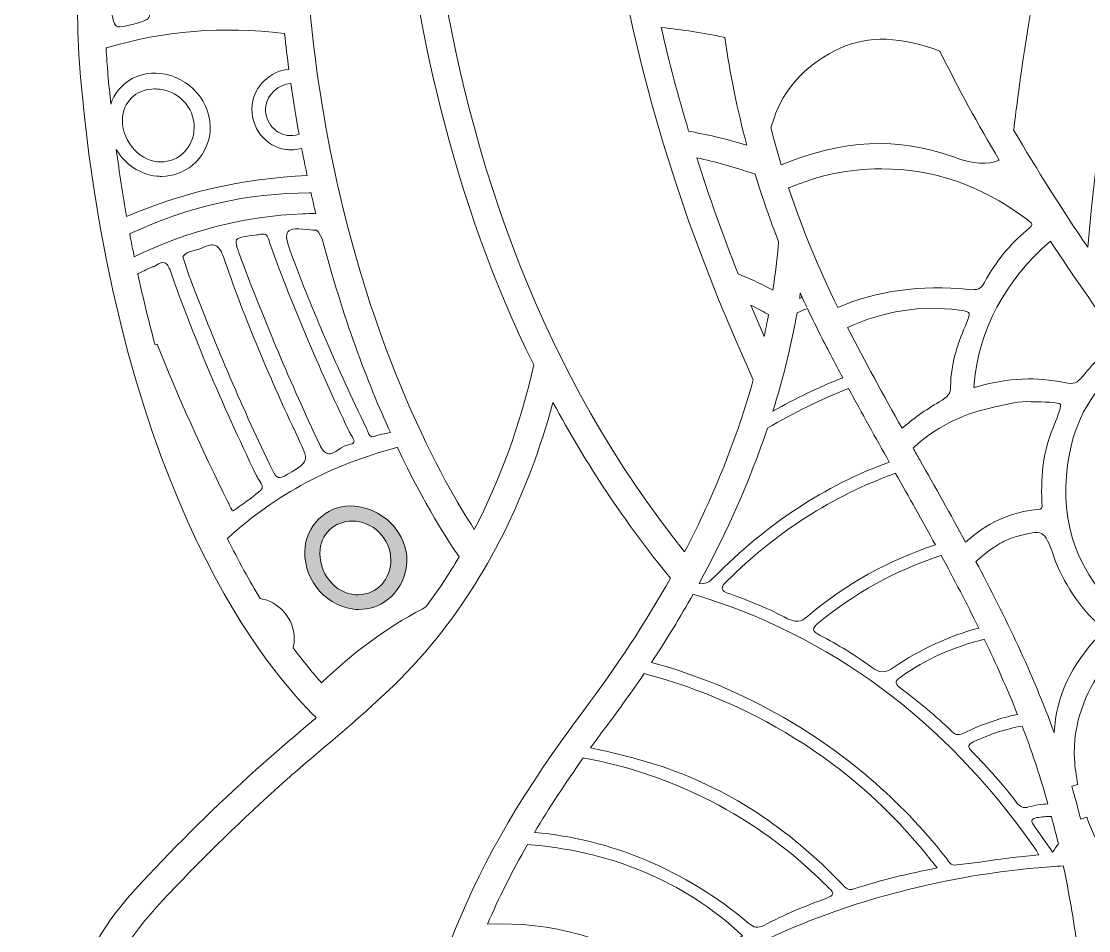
# Model space of a CAD drawing. Extents: x 467 to 2534, y -2987 to -13.
# Drawn here: x 974.7 to 1405.5, y -1610.9 to -1243.5 of the extents above; entities that cross this region are included whole.
import ezdxf

# ---------------------------------------------------------------- set-up
doc = ezdxf.new("R2010")
doc.units = 0
doc.header["$MEASUREMENT"] = 0
doc.layers.add('Layer 1', color=7, linetype='Continuous')

# ---------------------------------------------------------------- blocks, each defined once
blk = doc.blocks.new('block 2')
at = {"layer": 'Layer 1', "true_color": 0x000000}
h = blk.add_hatch(color=18, dxfattribs=at)
h.dxf.hatch_style = 2
edge = h.paths.add_edge_path()
edge.add_spline(control_points=[(1108.27, -1480.91), (1109.17, -1481.04), (1110.07, -1481.1), (1110.97, -1481.1), (1115.09, -1481.1), (1119.07, -1479.77), (1122.4, -1477.23), (1126.68, -1473.97), (1129.43, -1469.14), (1130.15, -1463.62), (1130.83, -1458.29), (1129.27, -1452.88), (1125.74, -1448.39), (1121.79, -1443.36), (1115.78, -1440.05), (1109.26, -1439.33), (1099.62, -1438.26), (1090.46, -1445.71), (1089.25, -1455.6), (1087.77, -1467.65), (1096.48, -1479.24), (1108.27, -1480.91)], knot_values=[0, 0, 0, 0, 1, 1, 1, 2, 2, 2, 3, 3, 3, 4, 4, 4, 5, 5, 5, 6, 6, 6, 7, 7, 7, 7], degree=3, periodic=1)
edge = h.paths.add_edge_path()
edge.add_spline(control_points=[(1095.28, -1456.86), (1096.09, -1449.52), (1102.2, -1444.74), (1109.82, -1445.48), (1113.76, -1445.86), (1117.54, -1447.93), (1120.19, -1451.17), (1122.86, -1454.42), (1124.17, -1458.56), (1123.77, -1462.52), (1122.99, -1470.39), (1117, -1475.7), (1109.47, -1475.13), (1105.56, -1474.84), (1101.9, -1472.87), (1099.17, -1469.57), (1096.2, -1466), (1094.78, -1461.36), (1095.28, -1456.86)], knot_values=[0, 0, 0, 0, 1, 1, 1, 2, 2, 2, 3, 3, 3, 4, 4, 4, 5, 5, 5, 6, 6, 6, 6], degree=3, periodic=1)
at = {"layer": 'Layer 1', "lineweight": 0}
for points, knots in [([(2529.46, -1453.51), (2526.66, -1452.4), (2523.54, -1453.69), (2522.31, -1456.43), (2522.01, -1457.14), (2505.06, -1493.98), (2462.33, -1535.12), (2461.96, -1524.73), (2462.23, -1514.31), (2463.46, -1503.86), (2465.51, -1486.58), (2472.78, -1450.83), (2489.36, -1439.91), (2448.7, -1466.6), (2405.02, -1490.26), (2349.29, -1559.44), (2349.18, -1550.69), (2349.51, -1541.88), (2350.55, -1533.09), (2352.56, -1515.79), (2359.83, -1480.06), (2376.47, -1469.14), (2332.22, -1498.2), (2284.39, -1523.62), (2221.44, -1607.9), (2220.15, -1592.27), (2219.84, -1576.66), (2221.67, -1561.01), (2223.71, -1543.71), (2230.98, -1507.92), (2247.57, -1497.05), (2201.24, -1527.46), (2150.89, -1553.93), (2083.38, -1648.38), (2078.18, -1655.68), (2073.43, -1663.39), (2069.41, -1671.45), (2068.67, -1658.58), (2068.71, -1645.7), (2070.22, -1632.76), (2072.24, -1615.46), (2079.51, -1579.68), (2096.13, -1568.76), (2067.51, -1587.56), (2037.38, -1604.86), (2002.64, -1637.56), (2001.15, -1616.4), (1985.47, -1599.69), (1974.86, -1588.38), (1960.13, -1572.71), (1944.55, -1557.53), (1928.53, -1543.21), (1922.83, -1538.13), (1916.99, -1533.18), (1911.36, -1528.38), (1909.94, -1527.19), (1908.55, -1525.99), (1907.16, -1524.8), (1924.28, -1508.4), (1986.82, -1437.6), (2002.4, -1266.13), (2020.09, -1071.6), (1834.51, -783.21), (1826.61, -771.04), (1826.61, -771.04), (1826.16, -771.31), (1826.16, -771.31), (1826.06, -770.89), (1825.96, -770.46), (1825.84, -770.02), (1801.91, -674.85), (1777.15, -576.45), (1776.9, -476.35), (1776.9, -476.35), (1776.86, -467.66), (1776.86, -467.66), (1776.47, -328.94), (1776.03, -171.69), (1864.04, -53.82), (1864.04, -53.82), (1894.69, -12.76), (1894.69, -12.76), (1894.69, -12.76), (1855.9, -46.24), (1855.9, -46.24), (1855.26, -46.8), (1791.47, -102.35), (1728.66, -198.53), (1670.68, -287.35), (1601.55, -430.11), (1601.55, -606.03), (1601.55, -606.03), (1602.51, -629.38), (1602.51, -629.38), (1534.49, -529.66), (1505.77, -471.11), (1505.48, -470.5), (1505.48, -470.5), (1500.45, -460.17), (1500.45, -460.17), (1500.45, -460.17), (1495.41, -470.5), (1495.41, -470.5), (1495.12, -471.11), (1466.41, -529.66), (1398.39, -629.38), (1398.39, -629.38), (1399.35, -605.8), (1399.35, -605.8), (1399.35, -430.11), (1330.22, -287.35), (1272.24, -198.53), (1209.43, -102.35), (1145.62, -46.8), (1144.99, -46.24), (1144.99, -46.24), (1106.21, -12.76), (1106.21, -12.76), (1106.21, -12.76), (1136.85, -53.82), (1136.85, -53.82), (1224.87, -171.69), (1224.42, -328.92), (1224.03, -467.63), (1224.03, -467.63), (1224, -476.35), (1224, -476.35), (1223.74, -576.45), (1199, -674.85), (1175.06, -770.02), (1174.94, -770.46), (1174.84, -770.89), (1174.73, -771.31), (1174.73, -771.31), (1174.29, -771.04), (1174.29, -771.04), (1166.39, -783.21), (980.81, -1071.6), (998.5, -1266.13), (1014.08, -1437.59), (1076.62, -1508.4), (1093.73, -1524.8), (1092.35, -1525.99), (1090.95, -1527.17), (1089.55, -1528.37), (1083.9, -1533.16), (1078.07, -1538.13), (1072.37, -1543.21), (1056.33, -1557.54), (1040.75, -1572.75), (1026.04, -1588.38), (1015.43, -1599.69), (999.73, -1616.4), (998.26, -1637.56), (963.52, -1604.86), (933.38, -1587.56), (904.77, -1568.76), (921.39, -1579.68), (928.66, -1615.46), (930.67, -1632.76), (932.19, -1645.7), (932.22, -1658.58), (931.49, -1671.45), (927.46, -1663.39), (922.72, -1655.68), (917.52, -1648.38), (850.01, -1553.93), (799.66, -1527.46), (753.33, -1497.05), (769.91, -1507.92), (777.18, -1543.71), (779.23, -1561.01), (781.06, -1576.66), (780.75, -1592.27), (779.45, -1607.9), (716.5, -1523.62), (668.67, -1498.2), (624.45, -1469.14), (641.07, -1480.06), (648.33, -1515.79), (650.35, -1533.09), (651.39, -1541.88), (651.71, -1550.69), (651.61, -1559.44), (595.88, -1490.26), (552.2, -1466.6), (511.53, -1439.91), (528.12, -1450.83), (535.39, -1486.58), (537.44, -1503.86), (538.67, -1514.31), (538.94, -1524.73), (538.56, -1535.14), (495.8, -1493.95), (478.89, -1457.12), (478.58, -1456.43), (477.36, -1453.69), (474.23, -1452.4), (471.43, -1453.51), (468.64, -1454.6), (467.22, -1457.69), (468.19, -1460.52), (468.53, -1461.53), (487.8, -1515.53), (535.25, -1573.57), (539.16, -1578.35), (543.26, -1583.14), (547.54, -1587.92), (572.08, -1615.39), (603.01, -1642.86), (641.36, -1665.25), (645.86, -1667.9), (650.54, -1670.47), (655.26, -1672.98), (666.75, -1679.06), (678.86, -1684.6), (691.61, -1689.6), (695.99, -1691.34), (700.52, -1693.03), (705.09, -1694.58), (712.22, -1697.09), (719.52, -1699.36), (727.05, -1701.44), (742.29, -1705.66), (756.83, -1709.87), (770.7, -1714.05), (775.61, -1715.54), (780.46, -1716.99), (785.24, -1718.44), (791.57, -1720.42), (797.74, -1722.36), (803.79, -1724.33), (808.38, -1725.79), (812.85, -1727.24), (817.25, -1728.73), (824.69, -1731.2), (831.91, -1733.66), (838.92, -1736.12), (824.16, -1753.71), (812.62, -1777.16), (804.59, -1805.94), (796.16, -1836.13), (793.33, -1869.47), (796.19, -1905.03), (796.86, -1913.36), (798.39, -1921.55), (799.86, -1929.47), (801.84, -1940.01), (803.68, -1949.98), (803.67, -1960.2), (803.65, -1970.62), (802.25, -1981.32), (800.88, -1991.66), (799.55, -2001.9), (798.15, -2012.48), (798.02, -2023.15), (797.69, -2049.1), (805.03, -2075.53), (818.73, -2097.6), (822.16, -2103.14), (826, -2108.43), (829.72, -2113.55), (834.24, -2119.8), (838.51, -2125.68), (842.18, -2132.05), (849.57, -2144.9), (849.31, -2156.31), (849.02, -2169.5), (848.83, -2177.92), (848.63, -2186.62), (850.46, -2196.24), (859.11, -2241.87), (894.04, -2276.66), (931.34, -2296.41), (845.27, -2282.98), (775.65, -2255.4), (753.11, -2235.68), (753.11, -2235.68), (745.04, -2243.34), (745.04, -2243.34), (746.78, -2245.54), (788.29, -2297.74), (859.99, -2343.72), (911.24, -2376.57), (985.75, -2410.56), (1074.79, -2410.55), (1094.47, -2410.55), (1114.88, -2408.89), (1135.88, -2405.19), (1004.05, -2511.85), (828.85, -2475.27), (821.16, -2473.6), (821.16, -2473.6), (821.14, -2473.73), (821.14, -2473.73), (821.14, -2473.73), (819.86, -2473.43), (819.86, -2473.43), (819.86, -2473.43), (819.86, -2479.3), (819.86, -2479.3), (819.86, -2479.3), (817.52, -2484.09), (817.52, -2484.09), (817.52, -2484.09), (818, -2484.26), (818, -2484.26), (818, -2484.26), (817.98, -2484.3), (817.98, -2484.3), (821.5, -2485.63), (905.38, -2516.96), (1015.15, -2522.5), (1025.87, -2523.03), (1036.45, -2523.3), (1046.89, -2523.3), (1084.88, -2523.3), (1121, -2519.7), (1155.06, -2512.67), (1161.03, -2557.91), (1165.33, -2606.49), (1168.57, -2665.02), (1169.34, -2678.86), (1169.74, -2693.31), (1170.11, -2707.27), (1171.08, -2743.03), (1172.11, -2780.03), (1179.29, -2814.77), (1183.93, -2837.21), (1194.7, -2868.69), (1219.68, -2891.32), (1248.16, -2917.1), (1284.2, -2921.37), (1326.79, -2904), (1329.64, -2902.84), (1332.51, -2901.61), (1335.36, -2900.4), (1341.96, -2910.43), (1386.02, -2972.1), (1470.35, -2972.1), (1479.87, -2972.1), (1489.9, -2971.31), (1500.45, -2969.59), (1604.45, -2986.69), (1658.19, -2911.56), (1665.54, -2900.4), (1668.39, -2901.61), (1671.26, -2902.84), (1674.11, -2904), (1691.22, -2910.98), (1707.28, -2914.46), (1722.21, -2914.46), (1744.44, -2914.46), (1764.19, -2906.74), (1781.22, -2891.32), (1806.2, -2868.69), (1816.96, -2837.21), (1821.61, -2814.77), (1828.79, -2780.03), (1829.81, -2743.03), (1830.79, -2707.27), (1831.16, -2693.31), (1831.55, -2678.86), (1832.32, -2665.02), (1835.56, -2606.49), (1839.86, -2557.91), (1845.84, -2512.67), (1879.9, -2519.72), (1916.02, -2523.3), (1954, -2523.3), (1964.43, -2523.3), (1975.03, -2523.03), (1985.74, -2522.5), (2095.5, -2516.96), (2179.4, -2485.63), (2182.91, -2484.3), (2182.91, -2484.3), (2182.9, -2484.24), (2182.9, -2484.24), (2182.9, -2484.24), (2183.43, -2484.06), (2183.43, -2484.06), (2183.43, -2484.06), (2181.04, -2479.02), (2181.04, -2479.02), (2181.04, -2479.02), (2181.04, -2473.43), (2181.04, -2473.43), (2181.04, -2473.43), (2179.6, -2473.48), (2179.6, -2473.48), (2179.6, -2473.48), (2179.07, -2473.75), (2179.07, -2473.75), (2164.96, -2476.7), (1994.19, -2509.67), (1865.02, -2405.19), (1886.02, -2408.89), (1906.41, -2410.55), (1926.1, -2410.55), (2015.14, -2410.55), (2089.66, -2376.57), (2140.9, -2343.72), (2212.6, -2297.74), (2254.12, -2245.54), (2255.86, -2243.34), (2255.86, -2243.34), (2247.79, -2235.68), (2247.79, -2235.68), (2225.25, -2255.4), (2155.63, -2282.98), (2069.58, -2296.41), (2106.86, -2276.66), (2141.79, -2241.87), (2150.44, -2196.24), (2152.27, -2186.62), (2152.06, -2177.92), (2151.87, -2169.5), (2151.58, -2156.31), (2151.33, -2144.9), (2158.72, -2132.05), (2162.39, -2125.68), (2166.65, -2119.8), (2171.17, -2113.55), (2174.89, -2108.43), (2178.73, -2103.14), (2182.16, -2097.6), (2195.87, -2075.53), (2203.2, -2049.1), (2202.88, -2023.15), (2202.74, -2012.48), (2201.34, -2001.9), (2200.01, -1991.66), (2198.65, -1981.32), (2197.25, -1970.62), (2197.23, -1960.2), (2197.21, -1949.98), (2199.06, -1940.01), (2201.04, -1929.47), (2202.5, -1921.55), (2204.04, -1913.36), (2204.7, -1905.03), (2207.57, -1869.47), (2204.74, -1836.13), (2196.31, -1805.94), (2188.27, -1777.14), (2176.74, -1753.69), (2161.98, -1736.1), (2194.55, -1724.72), (2231.51, -1713.22), (2273.85, -1701.44), (2465.76, -1648.15), (2532.07, -1462.41), (2532.7, -1460.52), (2533.68, -1457.69), (2532.26, -1454.6), (2529.46, -1453.51)], [0, 0, 0, 0, 1, 1, 1, 2, 2, 2, 3, 3, 3, 4, 4, 4, 5, 5, 5, 6, 6, 6, 7, 7, 7, 8, 8, 8, 9, 9, 9, 10, 10, 10, 11, 11, 11, 12, 12, 12, 13, 13, 13, 14, 14, 14, 15, 15, 15, 16, 16, 16, 17, 17, 17, 18, 18, 18, 19, 19, 19, 20, 20, 20, 21, 21, 21, 22, 22, 22, 23, 23, 23, 24, 24, 24, 25, 25, 25, 26, 26, 26, 27, 27, 27, 28, 28, 28, 29, 29, 29, 30, 30, 30, 31, 31, 31, 32, 32, 32, 33, 33, 33, 34, 34, 34, 35, 35, 35, 36, 36, 36, 37, 37, 37, 38, 38, 38, 39, 39, 39, 40, 40, 40, 41, 41, 41, 42, 42, 42, 43, 43, 43, 44, 44, 44, 45, 45, 45, 46, 46, 46, 47, 47, 47, 48, 48, 48, 49, 49, 49, 50, 50, 50, 51, 51, 51, 52, 52, 52, 53, 53, 53, 54, 54, 54, 55, 55, 55, 56, 56, 56, 57, 57, 57, 58, 58, 58, 59, 59, 59, 60, 60, 60, 61, 61, 61, 62, 62, 62, 63, 63, 63, 64, 64, 64, 65, 65, 65, 66, 66, 66, 67, 67, 67, 68, 68, 68, 69, 69, 69, 70, 70, 70, 71, 71, 71, 72, 72, 72, 73, 73, 73, 74, 74, 74, 75, 75, 75, 76, 76, 76, 77, 77, 77, 78, 78, 78, 79, 79, 79, 80, 80, 80, 81, 81, 81, 82, 82, 82, 83, 83, 83, 84, 84, 84, 85, 85, 85, 86, 86, 86, 87, 87, 87, 88, 88, 88, 89, 89, 89, 90, 90, 90, 91, 91, 91, 92, 92, 92, 93, 93, 93, 94, 94, 94, 95, 95, 95, 96, 96, 96, 97, 97, 97, 98, 98, 98, 99, 99, 99, 100, 100, 100, 101, 101, 101, 102, 102, 102, 103, 103, 103, 104, 104, 104, 105, 105, 105, 106, 106, 106, 107, 107, 107, 108, 108, 108, 109, 109, 109, 110, 110, 110, 111, 111, 111, 112, 112, 112, 113, 113, 113, 114, 114, 114, 115, 115, 115, 116, 116, 116, 117, 117, 117, 118, 118, 118, 119, 119, 119, 120, 120, 120, 121, 121, 121, 122, 122, 122, 123, 123, 123, 124, 124, 124, 125, 125, 125, 126, 126, 126, 127, 127, 127, 128, 128, 128, 129, 129, 129, 130, 130, 130, 131, 131, 131, 132, 132, 132, 133, 133, 133, 134, 134, 134, 135, 135, 135, 136, 136, 136, 137, 137, 137, 138, 138, 138, 139, 139, 139, 140, 140, 140, 141, 141, 141, 142, 142, 142, 143, 143, 143, 144, 144, 144, 145, 145, 145, 146, 146, 146, 147, 147, 147, 148, 148, 148, 149, 149, 149, 150, 150, 150, 151, 151, 151, 152, 152, 152, 152]), ([(1185.89, -772.75), (1210.01, -676.93), (1234.92, -577.85), (1235.19, -476.37), (1235.19, -476.37), (1235.21, -467.66), (1235.21, -467.66), (1235.57, -343.32), (1235.96, -204.27), (1173.44, -90.16), (1197.34, -115.81), (1230.33, -154.77), (1263.07, -204.97), (1320.14, -292.45), (1388.17, -433.01), (1388.17, -605.57), (1388.17, -605.57), (1386.48, -646.65), (1386.48, -646.65), (1385.61, -647.91), (1384.76, -649.15), (1383.87, -650.42), (1380.92, -654.65), (1377.81, -659.07), (1374.55, -663.69), (1288.74, -785.77), (1110.47, -1039.32), (1270.14, -1388.37), (1263.64, -1411.62), (1254.39, -1434.77), (1242.43, -1457.79), (1127.55, -1314.61), (1124.87, -1117.13), (1143.2, -975.7), (1152.04, -907.31), (1169.26, -838.9), (1185.89, -772.75)], [0, 0, 0, 0, 1, 1, 1, 2, 2, 2, 3, 3, 3, 4, 4, 4, 5, 5, 5, 6, 6, 6, 7, 7, 7, 8, 8, 8, 9, 9, 9, 10, 10, 10, 11, 11, 11, 12, 12, 12, 12]), ([(1149.55, -876.29), (1142.5, -908.75), (1136.36, -941.47), (1132.11, -974.27), (1116.8, -1092.35), (1116.04, -1249.05), (1181.49, -1382.33), (1176.1, -1406.27), (1167.99, -1428.68), (1157.53, -1448.8), (1145.61, -1430.44), (1115.54, -1378), (1099.23, -1294.88), (1081.62, -1205.16), (1077.39, -1062.08), (1149.55, -876.29)], [0, 0, 0, 0, 1, 1, 1, 2, 2, 2, 3, 3, 3, 4, 4, 4, 5, 5, 5, 5]), ([(1500.45, -931.61), (1599.13, -1042.7), (1625.24, -1284.11), (1625.49, -1286.57), (1625.51, -1286.85), (1625.59, -1287.1), (1625.65, -1287.37), (1616.21, -1303.62), (1606.12, -1319.42), (1595.75, -1334.78), (1581.86, -1160.95), (1505.62, -1062.99), (1504.83, -1062), (1504.78, -1061.93), (1504.71, -1061.89), (1504.68, -1061.84), (1504.46, -1061.59), (1504.24, -1061.36), (1503.98, -1061.16), (1503.95, -1061.14), (1503.93, -1061.11), (1503.9, -1061.09), (1502.94, -1060.34), (1501.76, -1059.88), (1500.45, -1059.88), (1499.13, -1059.88), (1497.96, -1060.34), (1497, -1061.09), (1496.97, -1061.11), (1496.95, -1061.14), (1496.92, -1061.16), (1496.66, -1061.36), (1496.44, -1061.59), (1496.22, -1061.84), (1496.18, -1061.89), (1496.11, -1061.93), (1496.06, -1062), (1495.28, -1062.99), (1419.04, -1160.95), (1405.15, -1334.78), (1394.77, -1319.4), (1384.69, -1303.62), (1375.25, -1287.37), (1375.32, -1287.12), (1375.39, -1286.85), (1375.4, -1286.57), (1375.66, -1284.11), (1401.73, -1042.71), (1500.45, -931.61)], [0, 0, 0, 0, 1, 1, 1, 2, 2, 2, 3, 3, 3, 4, 4, 4, 5, 5, 5, 6, 6, 6, 7, 7, 7, 8, 8, 8, 9, 9, 9, 10, 10, 10, 11, 11, 11, 12, 12, 12, 13, 13, 13, 14, 14, 14, 15, 15, 15, 16, 16, 16, 16]), ([(1014.51, -1173.39), (1017.54, -1193.69), (1021.13, -1213.44), (1025.24, -1232.24), (1026.4, -1237.58), (1027.05, -1240.52), (1026.11, -1241.98), (1025.19, -1243.45), (1022.25, -1244.12), (1016.95, -1245.33), (1016.95, -1245.33), (1016.52, -1245.43), (1016.52, -1245.43), (1014.71, -1245.84), (1013.72, -1245.84), (1013.11, -1245.47), (1012.48, -1245.06), (1012.01, -1244.07), (1011.61, -1242.24), (1010.87, -1238.9), (1010.15, -1235.57), (1009.44, -1232.22), (1009.44, -1232.22), (1008.7, -1228.73), (1008.7, -1228.73), (1009.3, -1210.81), (1011.32, -1192.28), (1014.51, -1173.39)], [0, 0, 0, 0, 1, 1, 1, 2, 2, 2, 3, 3, 3, 4, 4, 4, 5, 5, 5, 6, 6, 6, 7, 7, 7, 8, 8, 8, 9, 9, 9, 9]), ([(1012.99, -1295.29), (1016.57, -1301.35), (1022.65, -1305.39), (1029.32, -1306.04), (1029.97, -1306.11), (1030.61, -1306.14), (1031.25, -1306.14), (1035.82, -1306.14), (1040.2, -1304.56), (1043.77, -1301.61), (1047.83, -1298.23), (1050.36, -1293.45), (1050.85, -1288.16), (1051.96, -1276.71), (1042.51, -1265.67), (1030.63, -1264.53), (1021.4, -1263.64), (1013.55, -1268.66), (1010.8, -1276.91), (1010.39, -1273.02), (1009.98, -1269.12), (1009.63, -1265.12), (1009.3, -1261.57), (1009.08, -1257.96), (1008.89, -1254.34), (1008.89, -1254.34), (1009.1, -1254.27), (1009.1, -1254.27), (1031.98, -1247.27), (1056.07, -1245.33), (1080.7, -1248.47), (1080.7, -1248.47), (1080.9, -1248.49), (1080.9, -1248.49), (1081.43, -1253.4), (1082.01, -1258.21), (1082.64, -1262.92), (1075.05, -1263.59), (1068.7, -1269.7), (1067.86, -1277.14), (1066.89, -1286.08), (1073, -1294.22), (1081.5, -1295.29), (1082.16, -1295.38), (1082.83, -1295.41), (1083.5, -1295.41), (1084.95, -1295.41), (1086.4, -1295.22), (1087.83, -1294.83), (1087.97, -1295.56), (1088.12, -1296.3), (1088.26, -1297.03), (1088.84, -1300), (1089.43, -1302.92), (1090.05, -1305.8), (1063.82, -1307.12), (1039.3, -1312.7), (1017.17, -1322.41), (1015.65, -1313.7), (1014.25, -1304.68), (1012.99, -1295.29)], [0, 0, 0, 0, 1, 1, 1, 2, 2, 2, 3, 3, 3, 4, 4, 4, 5, 5, 5, 6, 6, 6, 7, 7, 7, 8, 8, 8, 9, 9, 9, 10, 10, 10, 11, 11, 11, 12, 12, 12, 13, 13, 13, 14, 14, 14, 15, 15, 15, 16, 16, 16, 17, 17, 17, 18, 18, 18, 19, 19, 19, 20, 20, 20, 20]), ([(1258.11, -1249.9), (1258.11, -1249.9), (1258.69, -1250.02), (1258.69, -1250.02), (1260.69, -1264.56), (1263.64, -1279.06), (1267.53, -1293.53), (1263.74, -1292.37), (1259.95, -1291.33), (1256.25, -1290.46), (1252.6, -1289.61), (1248.89, -1288.82), (1244.92, -1288.07), (1244.92, -1288.07), (1244.05, -1287.9), (1244.05, -1287.9), (1239.82, -1273.76), (1236.13, -1259.8), (1232.97, -1246.03), (1241.49, -1246.9), (1249.93, -1248.2), (1258.11, -1249.9)], [0, 0, 0, 0, 1, 1, 1, 2, 2, 2, 3, 3, 3, 4, 4, 4, 5, 5, 5, 6, 6, 6, 7, 7, 7, 7]), ([(1302.99, -1255.43), (1314.5, -1249.42), (1327.23, -1249.19), (1343.05, -1254.68), (1343.05, -1254.68), (1345.47, -1255.52), (1345.47, -1255.52), (1352.86, -1270.62), (1360.93, -1285.29), (1369.47, -1299.61), (1364.65, -1301.64), (1358.94, -1301.23), (1350.94, -1298.28), (1328.97, -1290.19), (1305.6, -1291.28), (1281.45, -1301.5), (1279.93, -1296.49), (1278.53, -1291.49), (1277.25, -1286.47), (1277.25, -1286.47), (1278.53, -1282.66), (1278.53, -1282.66), (1282.42, -1271.04), (1290.65, -1261.88), (1302.99, -1255.43)], [0, 0, 0, 0, 1, 1, 1, 2, 2, 2, 3, 3, 3, 4, 4, 4, 5, 5, 5, 6, 6, 6, 7, 7, 7, 8, 8, 8, 8]), ([(1015.55, -1281.95), (1015.92, -1278.59), (1017.51, -1275.62), (1020.03, -1273.62), (1022.32, -1271.79), (1025.27, -1270.84), (1028.46, -1270.84), (1029.1, -1270.84), (1029.74, -1270.87), (1030.38, -1270.94), (1039.18, -1271.97), (1045.31, -1279.49), (1044.33, -1288.04), (1043.48, -1295.67), (1036.95, -1301.01), (1029.47, -1300.24), (1025.79, -1299.85), (1022.12, -1297.71), (1019.44, -1294.39), (1016.5, -1290.74), (1015.09, -1286.21), (1015.55, -1281.95)], [0, 0, 0, 0, 1, 1, 1, 2, 2, 2, 3, 3, 3, 4, 4, 4, 5, 5, 5, 6, 6, 6, 7, 7, 7, 7]), ([(1083.44, -1268.67), (1084.47, -1275.74), (1085.58, -1282.54), (1086.77, -1289.1), (1086.77, -1289.1), (1086.65, -1289.13), (1086.65, -1289.13), (1085.06, -1289.64), (1083.48, -1289.8), (1081.94, -1289.59), (1079.47, -1289.25), (1077.1, -1287.8), (1075.44, -1285.58), (1073.72, -1283.3), (1072.95, -1280.45), (1073.32, -1277.8), (1074.02, -1273.01), (1078.44, -1269), (1083.38, -1268.67), (1083.38, -1268.67), (1083.44, -1268.67), (1083.44, -1268.67)], [0, 0, 0, 0, 1, 1, 1, 2, 2, 2, 3, 3, 3, 4, 4, 4, 5, 5, 5, 6, 6, 6, 7, 7, 7, 7]), ([(1269.76, -1304.9), (1269.76, -1304.9), (1270.92, -1305.31), (1270.92, -1305.31), (1273.7, -1314.44), (1276.86, -1323.55), (1280.39, -1332.64), (1279.81, -1339.13), (1279.03, -1345.6), (1278.02, -1352.08), (1274.03, -1349.96), (1269.85, -1347.97), (1265.57, -1346.16), (1265.57, -1346.16), (1264.03, -1345.49), (1264.03, -1345.49), (1257.78, -1329.68), (1252.24, -1314.06), (1247.36, -1298.67), (1254.93, -1300.29), (1262.48, -1302.39), (1269.76, -1304.9)], [0, 0, 0, 0, 1, 1, 1, 2, 2, 2, 3, 3, 3, 4, 4, 4, 5, 5, 5, 6, 6, 6, 7, 7, 7, 7]), ([(1304.33, -1359.09), (1304.33, -1359.09), (1304.21, -1359.14), (1304.21, -1359.14), (1296.4, -1343.1), (1289.8, -1327), (1284.42, -1310.84), (1284.42, -1310.84), (1284.63, -1310.75), (1284.63, -1310.75), (1296.42, -1305.67), (1308.8, -1303.11), (1321.43, -1303.11), (1321.43, -1303.11), (1322.06, -1303.11), (1322.06, -1303.11), (1342.66, -1303.11), (1361.53, -1309.56), (1379.76, -1322.83), (1380.56, -1323.41), (1381.57, -1324.16), (1382.18, -1324.85), (1382.18, -1324.85), (1382.35, -1324.73), (1382.35, -1324.73), (1382.35, -1324.73), (1382.64, -1325.51), (1382.64, -1325.51), (1382.67, -1325.63), (1382.45, -1326.43), (1380.47, -1328.04), (1373.82, -1333.46), (1368.1, -1340.51), (1363.48, -1348.97), (1362.04, -1351.64), (1360.78, -1352.2), (1357.03, -1351.82), (1337.73, -1349.88), (1320, -1352.32), (1304.33, -1359.09)], [0, 0, 0, 0, 1, 1, 1, 2, 2, 2, 3, 3, 3, 4, 4, 4, 5, 5, 5, 6, 6, 6, 7, 7, 7, 8, 8, 8, 9, 9, 9, 10, 10, 10, 11, 11, 11, 12, 12, 12, 13, 13, 13, 13]), ([(1018.43, -1329.39), (1018.43, -1329.39), (1018.64, -1329.28), (1018.64, -1329.28), (1041.84, -1318.36), (1066.16, -1312.82), (1090.95, -1312.82), (1090.95, -1312.82), (1091.6, -1312.82), (1091.6, -1312.82), (1092.23, -1315.63), (1092.88, -1318.41), (1093.55, -1321.16), (1091.75, -1321.16), (1089.96, -1321.19), (1088.17, -1321.26), (1064.69, -1322.2), (1042.46, -1327.9), (1020.24, -1338.65), (1019.63, -1335.6), (1019.03, -1332.51), (1018.43, -1329.39)], [0, 0, 0, 0, 1, 1, 1, 2, 2, 2, 3, 3, 3, 4, 4, 4, 5, 5, 5, 6, 6, 6, 7, 7, 7, 7]), ([(1083.67, -1337.66), (1081.7, -1332.44), (1081.28, -1329.69), (1082.25, -1328.5), (1083.27, -1327.22), (1086.19, -1327.05), (1092.35, -1327.9), (1092.35, -1327.9), (1092.5, -1327.93), (1092.5, -1327.93), (1092.5, -1327.93), (1092.66, -1327.9), (1092.66, -1327.9), (1093.75, -1327.64), (1094.19, -1328), (1094.57, -1328.65), (1094.57, -1328.65), (1096.12, -1331.4), (1096.12, -1331.4), (1104.45, -1363.15), (1114.38, -1389.26), (1123.63, -1409.62), (1122.86, -1409.81), (1122.08, -1409.98), (1121.29, -1410.13), (1119.89, -1410.42), (1118.44, -1410.73), (1117.06, -1411.17), (1115.54, -1411.68), (1115.13, -1410.97), (1114.4, -1408.99), (1114.24, -1408.54), (1114.09, -1408.12), (1113.9, -1407.74), (1102.11, -1383.41), (1092.23, -1360.49), (1083.67, -1337.66)], [0, 0, 0, 0, 1, 1, 1, 2, 2, 2, 3, 3, 3, 4, 4, 4, 5, 5, 5, 6, 6, 6, 7, 7, 7, 8, 8, 8, 9, 9, 9, 10, 10, 10, 11, 11, 11, 12, 12, 12, 12]), ([(1063.58, -1339.98), (1061.93, -1335.56), (1060.92, -1332.88), (1061.57, -1331.81), (1062.22, -1330.75), (1065.08, -1330.39), (1069.84, -1329.79), (1070.17, -1329.74), (1070.48, -1329.68), (1070.8, -1329.61), (1070.8, -1329.61), (1071.17, -1329.54), (1071.17, -1329.54), (1071.52, -1329.47), (1071.81, -1329.44), (1072.1, -1329.44), (1073.89, -1329.44), (1074.33, -1330.73), (1074.89, -1332.81), (1075.03, -1333.33), (1075.17, -1333.84), (1075.34, -1334.28), (1084.01, -1358.04), (1094.31, -1382.45), (1106.86, -1408.95), (1107.08, -1409.41), (1107.38, -1409.91), (1107.71, -1410.44), (1108.36, -1411.48), (1109.24, -1412.88), (1108.92, -1413.58), (1108.72, -1414.02), (1107.93, -1414.36), (1106.72, -1414.55), (1105.37, -1414.77), (1104.07, -1415.63), (1102.81, -1416.46), (1101.19, -1417.52), (1099.65, -1418.54), (1098.27, -1418.15), (1097.18, -1417.84), (1096.11, -1416.62), (1095.1, -1414.48), (1083.41, -1389.72), (1072.8, -1364.67), (1063.58, -1339.98)], [0, 0, 0, 0, 1, 1, 1, 2, 2, 2, 3, 3, 3, 4, 4, 4, 5, 5, 5, 6, 6, 6, 7, 7, 7, 8, 8, 8, 9, 9, 9, 10, 10, 10, 11, 11, 11, 12, 12, 12, 13, 13, 13, 14, 14, 14, 15, 15, 15, 15]), ([(1082.62, -1426.2), (1082.62, -1426.2), (1082.16, -1426.48), (1082.16, -1426.48), (1080.27, -1427.62), (1079.18, -1428), (1078.39, -1427.76), (1077.59, -1427.52), (1076.81, -1426.55), (1075.87, -1424.6), (1064.35, -1400.68), (1053.36, -1375.06), (1043.21, -1348.5), (1042.39, -1346.33), (1041.65, -1344.13), (1040.87, -1341.81), (1040.53, -1340.78), (1040.19, -1339.74), (1039.81, -1338.67), (1040.84, -1337.03), (1042.56, -1336.59), (1044.56, -1336.07), (1045.63, -1335.8), (1046.74, -1335.51), (1047.76, -1335), (1050.08, -1333.86), (1051.76, -1333.57), (1053.02, -1334.08), (1054.37, -1334.64), (1055.44, -1336.19), (1056.4, -1339.01), (1063.97, -1361.29), (1073.56, -1384.52), (1086.53, -1412.11), (1090.85, -1421.27), (1090.85, -1421.27), (1082.62, -1426.2)], [0, 0, 0, 0, 1, 1, 1, 2, 2, 2, 3, 3, 3, 4, 4, 4, 5, 5, 5, 6, 6, 6, 7, 7, 7, 8, 8, 8, 9, 9, 9, 10, 10, 10, 11, 11, 11, 12, 12, 12, 12]), ([(1360.9, -1391.02), (1360.06, -1391.26), (1359.52, -1391.36), (1359.16, -1391.41), (1359.18, -1391.16), (1359.23, -1390.81), (1359.33, -1390.37), (1359.33, -1390.37), (1359.38, -1389.96), (1359.38, -1389.96), (1360.7, -1369.02), (1372.18, -1347.52), (1390.1, -1332.37), (1399.12, -1346.04), (1408.42, -1359.38), (1417.76, -1372.42), (1417.76, -1372.42), (1417.67, -1372.49), (1417.67, -1372.49), (1412.67, -1376.38), (1407.93, -1381.07), (1403.18, -1386.82), (1400.93, -1389.55), (1399.55, -1390.32), (1395.8, -1389.48), (1384.77, -1387.04), (1373.03, -1387.56), (1360.9, -1391.02)], [0, 0, 0, 0, 1, 1, 1, 2, 2, 2, 3, 3, 3, 4, 4, 4, 5, 5, 5, 6, 6, 6, 7, 7, 7, 8, 8, 8, 9, 9, 9, 9]), ([(1028.67, -1374.25), (1026.21, -1365.2), (1023.87, -1355.65), (1021.71, -1345.61), (1021.71, -1345.61), (1021.96, -1345.44), (1021.96, -1345.44), (1023.16, -1344.69), (1024.92, -1343.91), (1027.66, -1342.69), (1027.78, -1342.64), (1027.92, -1342.61), (1028.05, -1342.58), (1028.35, -1342.47), (1028.69, -1342.37), (1029.01, -1342.17), (1030.55, -1341.13), (1031.69, -1340.75), (1032.51, -1341.02), (1033.41, -1341.33), (1034.2, -1342.51), (1034.98, -1344.73), (1043.89, -1370.17), (1055.2, -1397.15), (1069.59, -1427.16), (1069.86, -1427.72), (1070.25, -1428.29), (1070.63, -1428.85), (1071.99, -1430.83), (1072.45, -1431.82), (1071.19, -1433), (1068.82, -1435.18), (1066.19, -1437.02), (1063.39, -1438.99), (1062.34, -1439.74), (1061.26, -1440.49), (1060.19, -1441.27), (1059.4, -1440.74), (1059.03, -1439.86), (1058.6, -1438.87), (1058.45, -1438.52), (1058.31, -1438.18), (1058.16, -1437.86), (1047.58, -1416.62), (1037.93, -1395.13), (1029.47, -1373.97), (1029.47, -1373.97), (1028.67, -1374.25), (1028.67, -1374.25)], [0, 0, 0, 0, 1, 1, 1, 2, 2, 2, 3, 3, 3, 4, 4, 4, 5, 5, 5, 6, 6, 6, 7, 7, 7, 8, 8, 8, 9, 9, 9, 10, 10, 10, 11, 11, 11, 12, 12, 12, 13, 13, 13, 14, 14, 14, 15, 15, 15, 16, 16, 16, 16]), ([(1288.79, -1355.42), (1288.91, -1354.74), (1289.03, -1354.06), (1289.13, -1353.38), (1289.37, -1353.91), (1289.61, -1354.43), (1289.86, -1354.96), (1289.86, -1354.96), (1289.88, -1354.96), (1289.88, -1354.96), (1290.5, -1356.33), (1291.13, -1357.68), (1291.78, -1359.02), (1291.14, -1357.68), (1290.5, -1356.33), (1289.86, -1354.96), (1289.51, -1355.12), (1289.16, -1355.27), (1288.81, -1355.41), (1288.81, -1355.41), (1288.81, -1355.42), (1288.79, -1355.42)], [0, 0, 0, 0, 1, 1, 1, 2, 2, 2, 3, 3, 3, 4, 4, 4, 5, 5, 5, 6, 6, 6, 7, 7, 7, 7]), ([(1275.8, -1361.69), (1275.8, -1361.69), (1276.32, -1361.98), (1276.32, -1361.98), (1275.75, -1364.91), (1275.17, -1367.86), (1274.52, -1370.8), (1272.68, -1366.6), (1270.92, -1362.4), (1269.18, -1358.22), (1271.37, -1359.3), (1273.59, -1360.44), (1275.8, -1361.69)], [0, 0, 0, 0, 1, 1, 1, 2, 2, 2, 3, 3, 3, 4, 4, 4, 4]), ([(1292, -1359.5), (1293.52, -1362.71), (1295.05, -1365.9), (1296.66, -1369.09), (1299.76, -1375.25), (1302.99, -1381.38), (1306.25, -1387.49), (1296.57, -1391.34), (1287.15, -1395.87), (1278.04, -1401.02), (1282.17, -1387.79), (1285.41, -1374.55), (1287.8, -1361.28), (1289.2, -1360.68), (1290.6, -1360.08), (1292, -1359.5)], [0, 0, 0, 0, 1, 1, 1, 2, 2, 2, 3, 3, 3, 4, 4, 4, 5, 5, 5, 5]), ([(1353.2, -1360.17), (1356.6, -1360.63), (1357.16, -1361.19), (1357.25, -1361.35), (1357.27, -1361.38), (1357.64, -1362.1), (1356.36, -1365.05), (1353.12, -1372.56), (1349.81, -1381.55), (1349.79, -1391.16), (1349.79, -1393.87), (1348.8, -1395.18), (1345.22, -1397.26), (1339.67, -1400.49), (1334.62, -1404.09), (1330.2, -1407.93), (1322.71, -1394.55), (1315.22, -1380.9), (1308.24, -1367.2), (1322.56, -1360.51), (1338.1, -1358.09), (1353.2, -1360.17)], [0, 0, 0, 0, 1, 1, 1, 2, 2, 2, 3, 3, 3, 4, 4, 4, 5, 5, 5, 6, 6, 6, 7, 7, 7, 7]), ([(1444.43, -1469.19), (1444.85, -1472.81), (1444.12, -1473.45), (1441.19, -1473.93), (1435.28, -1474.89), (1429.43, -1477.26), (1422.76, -1481.39), (1420.13, -1483.03), (1418.63, -1482.81), (1416.29, -1480.45), (1399.35, -1463.39), (1393.12, -1442.45), (1397.78, -1418.2), (1400.93, -1401.75), (1409.19, -1389.24), (1423.05, -1379.93), (1423.05, -1379.93), (1423.13, -1379.86), (1423.13, -1379.86), (1430.08, -1389.48), (1437.16, -1399.04), (1444.21, -1408.42), (1444.58, -1409.7), (1445.38, -1410.83), (1446.56, -1411.58), (1448.06, -1413.58), (1449.53, -1415.52), (1451.01, -1417.49), (1451.01, -1417.49), (1450.43, -1419.02), (1450.43, -1419.02), (1444.38, -1435.18), (1442.35, -1452.06), (1444.43, -1469.19)], [0, 0, 0, 0, 1, 1, 1, 2, 2, 2, 3, 3, 3, 4, 4, 4, 5, 5, 5, 6, 6, 6, 7, 7, 7, 8, 8, 8, 9, 9, 9, 10, 10, 10, 11, 11, 11, 11]), ([(1275.82, -1407.93), (1286.35, -1401.63), (1297.32, -1396.28), (1308.6, -1391.84), (1314.03, -1401.85), (1319.54, -1411.8), (1325.03, -1421.56), (1298.89, -1431.12), (1275.31, -1446.7), (1254.3, -1468.1), (1252.34, -1470.08), (1250.72, -1471.03), (1248.26, -1470.59), (1259.61, -1449.84), (1268.81, -1428.94), (1275.82, -1407.93)], [0, 0, 0, 0, 1, 1, 1, 2, 2, 2, 3, 3, 3, 4, 4, 4, 5, 5, 5, 5]), ([(1009.35, -1641.91), (1008.77, -1624.59), (1020.77, -1610.32), (1034.2, -1596.04), (1048.67, -1580.63), (1064.03, -1565.67), (1079.83, -1551.56), (1085.41, -1546.56), (1091.19, -1541.64), (1096.79, -1536.9), (1111.74, -1524.2), (1127.18, -1511.08), (1140.3, -1495.25), (1162.35, -1468.66), (1179.1, -1435.08), (1189.27, -1397.45), (1202.55, -1422.16), (1218.25, -1445.96), (1236.68, -1468.44), (1226.64, -1486.42), (1214.92, -1504.32), (1201.56, -1522.07), (1154.8, -1584.11), (1133.44, -1637.61), (1133.68, -1693.05), (1097.9, -1657.64), (1067.3, -1640.13), (1038.41, -1621.21), (1053.63, -1632.1), (1060.34, -1665.13), (1062.2, -1681.24), (1063.39, -1691.61), (1063.62, -1701.9), (1063.24, -1712.23), (1042.78, -1684.36), (1023.93, -1662.76), (1006.26, -1645.27), (1006.26, -1645.27), (1009.59, -1644.79), (1009.59, -1644.79), (1009.46, -1643.84), (1009.39, -1642.88), (1009.35, -1641.91)], [0, 0, 0, 0, 1, 1, 1, 2, 2, 2, 3, 3, 3, 4, 4, 4, 5, 5, 5, 6, 6, 6, 7, 7, 7, 8, 8, 8, 9, 9, 9, 10, 10, 10, 11, 11, 11, 12, 12, 12, 13, 13, 13, 14, 14, 14, 14]), ([(1386.67, -1437.76), (1386.79, -1440.56), (1386.79, -1440.56), (1384.67, -1440.76), (1373.8, -1441.78), (1364.11, -1446.24), (1355.85, -1453.97), (1349.76, -1442.72), (1343.53, -1431.63), (1337.35, -1420.66), (1336.47, -1419.09), (1335.58, -1417.52), (1334.69, -1415.93), (1334.69, -1415.93), (1335.15, -1415.52), (1335.15, -1415.52), (1343.46, -1407.78), (1353.73, -1402.47), (1365.66, -1399.74), (1365.66, -1399.74), (1367.81, -1399.24), (1367.81, -1399.24), (1372.91, -1398.03), (1377.74, -1396.91), (1382.32, -1397.18), (1387.49, -1397.26), (1393.34, -1397.38), (1394.14, -1398.25), (1394.6, -1399.31), (1392.45, -1404.55), (1391.02, -1408.01), (1387.49, -1416.58), (1386.14, -1425.76), (1386.67, -1437.76)], [0, 0, 0, 0, 1, 1, 1, 2, 2, 2, 3, 3, 3, 4, 4, 4, 5, 5, 5, 6, 6, 6, 7, 7, 7, 8, 8, 8, 9, 9, 9, 10, 10, 10, 11, 11, 11, 11]), ([(1084.4, -1496.58), (1084.4, -1496.58), (1084.59, -1495.6), (1084.59, -1495.6), (1084.64, -1495.33), (1084.69, -1495.04), (1084.74, -1494.75), (1085.76, -1486.58), (1080, -1478.56), (1071.89, -1476.88), (1071.89, -1476.88), (1071.11, -1476.71), (1071.11, -1476.71), (1066.81, -1469.62), (1062.32, -1461.54), (1057.81, -1452.45), (1057.81, -1452.45), (1058, -1452.28), (1058, -1452.28), (1077.35, -1434.65), (1100.32, -1422.35), (1126.31, -1415.73), (1126.31, -1415.73), (1126.46, -1415.69), (1126.46, -1415.69), (1137.48, -1438.93), (1147.16, -1453.73), (1151.44, -1459.84), (1147.26, -1466.94), (1142.76, -1473.69), (1137.98, -1480.09), (1137.98, -1480.09), (1136.41, -1480.93), (1136.41, -1480.93), (1122.04, -1488.57), (1108.41, -1498.59), (1095.88, -1510.74), (1092.68, -1507.17), (1088.77, -1502.48), (1084.4, -1496.58)], [0, 0, 0, 0, 1, 1, 1, 2, 2, 2, 3, 3, 3, 4, 4, 4, 5, 5, 5, 6, 6, 6, 7, 7, 7, 8, 8, 8, 9, 9, 9, 10, 10, 10, 11, 11, 11, 12, 12, 12, 13, 13, 13, 13]), ([(1327.61, -1426.14), (1332.97, -1435.68), (1338.38, -1445.3), (1343.68, -1455.03), (1324.66, -1461.25), (1307.53, -1470.79), (1292.13, -1483.86), (1289.28, -1486.29), (1287.19, -1486.49), (1284.01, -1484.82), (1276.52, -1480.88), (1268.71, -1477.57), (1260.69, -1474.85), (1256.59, -1473.47), (1256.85, -1472.29), (1259.58, -1469.58), (1279.32, -1449.97), (1301.93, -1435.42), (1327.56, -1426.03), (1327.58, -1426.07), (1327.59, -1426.1), (1327.61, -1426.14)], [0, 0, 0, 0, 1, 1, 1, 2, 2, 2, 3, 3, 3, 4, 4, 4, 5, 5, 5, 6, 6, 6, 7, 7, 7, 7]), ([(1108.27, -1480.91), (1109.17, -1481.04), (1110.07, -1481.1), (1110.97, -1481.1), (1115.09, -1481.1), (1119.07, -1479.77), (1122.4, -1477.23), (1126.68, -1473.97), (1129.43, -1469.14), (1130.15, -1463.62), (1130.83, -1458.29), (1129.27, -1452.88), (1125.74, -1448.39), (1121.79, -1443.36), (1115.78, -1440.05), (1109.26, -1439.33), (1099.62, -1438.26), (1090.46, -1445.71), (1089.25, -1455.6), (1087.77, -1467.65), (1096.48, -1479.24), (1108.27, -1480.91)], [0, 0, 0, 0, 1, 1, 1, 2, 2, 2, 3, 3, 3, 4, 4, 4, 5, 5, 5, 6, 6, 6, 7, 7, 7, 7]), ([(1095.28, -1456.86), (1096.09, -1449.52), (1102.2, -1444.74), (1109.82, -1445.48), (1113.76, -1445.86), (1117.54, -1447.93), (1120.19, -1451.17), (1122.86, -1454.42), (1124.17, -1458.56), (1123.77, -1462.52), (1122.99, -1470.39), (1117, -1475.7), (1109.47, -1475.13), (1105.56, -1474.84), (1101.9, -1472.87), (1099.17, -1469.57), (1096.2, -1466), (1094.78, -1461.36), (1095.28, -1456.86)], [0, 0, 0, 0, 1, 1, 1, 2, 2, 2, 3, 3, 3, 4, 4, 4, 5, 5, 5, 6, 6, 6, 6]), ([(1391.63, -1530.74), (1391.63, -1530.82), (1391.62, -1530.87), (1391.62, -1530.96), (1382.96, -1507.09), (1371.91, -1484.14), (1360.05, -1461.8), (1360.05, -1461.8), (1360.54, -1461.36), (1360.54, -1461.36), (1363.14, -1458.95), (1365.83, -1456.89), (1368.8, -1455.03), (1371.16, -1453.54), (1373.63, -1452.43), (1375.97, -1451.8), (1387.49, -1448.68), (1387.49, -1448.68), (1391.44, -1459.67), (1395.35, -1470.5), (1401.55, -1479.85), (1409.84, -1487.45), (1411.31, -1488.8), (1411.39, -1489.29), (1411.39, -1489.38), (1411.39, -1489.44), (1411.38, -1489.97), (1410.04, -1491.34), (1398.37, -1503.45), (1392.35, -1516.35), (1391.63, -1530.74)], [0, 0, 0, 0, 1, 1, 1, 2, 2, 2, 3, 3, 3, 4, 4, 4, 5, 5, 5, 6, 6, 6, 7, 7, 7, 8, 8, 8, 9, 9, 9, 10, 10, 10, 10]), ([(1296.6, -1486.37), (1311.13, -1474.51), (1327.18, -1465.55), (1345, -1459.62), (1345.34, -1459.51), (1345.68, -1459.41), (1346, -1459.29), (1351.23, -1468.97), (1356.34, -1478.74), (1361.19, -1488.64), (1349.28, -1491.8), (1337.76, -1497.02), (1326.76, -1504.56), (1323.27, -1506.93), (1321.06, -1506.81), (1317.85, -1504.43), (1311.33, -1499.56), (1304.37, -1495.31), (1297.12, -1491.61), (1293.74, -1489.87), (1293.7, -1488.76), (1296.6, -1486.37)], [0, 0, 0, 0, 1, 1, 1, 2, 2, 2, 3, 3, 3, 4, 4, 4, 5, 5, 5, 6, 6, 6, 7, 7, 7, 7]), ([(1383.02, -1576.4), (1383.66, -1577.34), (1384.28, -1578.29), (1384.89, -1579.25), (1385.13, -1579.64), (1385.32, -1579.98), (1385.39, -1580.27), (1379.09, -1580.8), (1371.02, -1581.69), (1361.67, -1583.17), (1358.56, -1583.5), (1355.46, -1583.89), (1352.33, -1584.32), (1349.71, -1584.93), (1348.87, -1582.54), (1347.64, -1580.97), (1329.4, -1558.01), (1307.58, -1539.24), (1282.17, -1524.61), (1265.16, -1514.82), (1247.31, -1507.48), (1229.05, -1502.5), (1235.07, -1493.35), (1240.69, -1484.15), (1245.87, -1474.92), (1301.31, -1491.59), (1347.1, -1525.57), (1383.02, -1576.4)], [0, 0, 0, 0, 1, 1, 1, 2, 2, 2, 3, 3, 3, 4, 4, 4, 5, 5, 5, 6, 6, 6, 7, 7, 7, 8, 8, 8, 9, 9, 9, 9]), ([(1404.77, -1565.07), (1404.77, -1565.07), (1402.33, -1565.82), (1402.33, -1565.82), (1401.19, -1561.37), (1399.99, -1556.9), (1398.68, -1552.46), (1398.68, -1552.46), (1401.15, -1551.86), (1401.15, -1551.86), (1400.49, -1548.38), (1400.03, -1544.83), (1399.79, -1541.39), (1398.46, -1513.93), (1419.22, -1489.77), (1439.24, -1483.15), (1440.98, -1482.57), (1444.6, -1481.37), (1445.32, -1481.68), (1445.88, -1482.07), (1446.68, -1485.08), (1447.38, -1487.74), (1450.04, -1497.86), (1454.65, -1510.35), (1466.63, -1517.15), (1468.1, -1517.99), (1469, -1518.83), (1469.17, -1519.53), (1469.41, -1520.48), (1468.44, -1522.05), (1467.5, -1523.57), (1467.5, -1523.57), (1466.9, -1524.53), (1466.9, -1524.53), (1461.32, -1533.77), (1455.49, -1543.09), (1449.85, -1552.1), (1447.91, -1555.19), (1445.98, -1558.3), (1444.05, -1561.4), (1442.07, -1564.56), (1440.08, -1567.73), (1438.1, -1570.89), (1433.4, -1578.35), (1428.56, -1586.04), (1423.97, -1593.75), (1423.51, -1594.52), (1423.2, -1594.97), (1422.98, -1595.22), (1422.77, -1595.03), (1422.45, -1594.73), (1422.01, -1594.22), (1414.29, -1585.19), (1408.49, -1575.39), (1404.77, -1565.07)], [0, 0, 0, 0, 1, 1, 1, 2, 2, 2, 3, 3, 3, 4, 4, 4, 5, 5, 5, 6, 6, 6, 7, 7, 7, 8, 8, 8, 9, 9, 9, 10, 10, 10, 11, 11, 11, 12, 12, 12, 13, 13, 13, 14, 14, 14, 15, 15, 15, 16, 16, 16, 17, 17, 17, 18, 18, 18, 18]), ([(1329.78, -1508.3), (1339.69, -1501.18), (1351.21, -1496.15), (1363.41, -1493.15), (1368.22, -1503.16), (1372.73, -1513.3), (1376.82, -1523.57), (1375.92, -1523.74), (1375.05, -1523.93), (1374.13, -1524.13), (1367.67, -1525.65), (1361.4, -1527.97), (1355.41, -1530.89), (1353.43, -1531.85), (1352.1, -1532.15), (1350.29, -1530.4), (1343.75, -1524.05), (1336.77, -1518.2), (1329.47, -1512.75), (1326.77, -1510.76), (1327.58, -1509.89), (1329.78, -1508.3)], [0, 0, 0, 0, 1, 1, 1, 2, 2, 2, 3, 3, 3, 4, 4, 4, 5, 5, 5, 6, 6, 6, 7, 7, 7, 7]), ([(1344.33, -1585.53), (1332.69, -1587.85), (1321.6, -1590.38), (1310.8, -1593.99), (1308.22, -1594.86), (1307.25, -1593.36), (1305.92, -1591.98), (1284.61, -1569.71), (1259.64, -1552.77), (1230.19, -1543.59), (1221.47, -1540.87), (1212.87, -1538.71), (1204.41, -1537.03), (1206.39, -1534.3), (1208.4, -1531.56), (1210.48, -1528.79), (1215.93, -1521.56), (1221.11, -1514.31), (1226.03, -1507.02), (1271.54, -1518.91), (1313.69, -1545.11), (1344.33, -1585.53)], [0, 0, 0, 0, 1, 1, 1, 2, 2, 2, 3, 3, 3, 4, 4, 4, 5, 5, 5, 6, 6, 6, 7, 7, 7, 7]), ([(818.67, -1717.4), (814.19, -1715.91), (809.6, -1714.41), (804.95, -1712.93), (798.24, -1710.81), (791.35, -1708.64), (784.26, -1706.48), (779.64, -1705.06), (774.91, -1703.64), (770.14, -1702.23), (757.32, -1698.39), (743.98, -1694.55), (730.04, -1690.68), (721.83, -1688.41), (713.81, -1685.86), (706.1, -1683.07), (701.33, -1681.43), (696.68, -1679.64), (692.12, -1677.78), (679.31, -1672.61), (667.16, -1666.79), (655.64, -1660.49), (651.05, -1658.03), (646.58, -1655.42), (642.17, -1652.73), (603.78, -1629.55), (573.22, -1601.07), (549.45, -1573.16), (545.05, -1568.06), (540.92, -1562.94), (536.99, -1557.87), (528.75, -1547.29), (521.53, -1536.93), (515.19, -1527.12), (521.91, -1534.42), (529.4, -1542), (537.74, -1549.64), (539.01, -1550.8), (540.36, -1551.97), (541.67, -1553.14), (543.17, -1554.49), (544.72, -1555.84), (546.28, -1557.19), (547.78, -1558.47), (549.25, -1559.76), (550.78, -1561.04), (575.76, -1581.84), (607.14, -1602.52), (646.05, -1619.49), (648.11, -1620.37), (650.19, -1621.28), (652.29, -1622.15), (652.46, -1622.22), (652.63, -1622.28), (652.79, -1622.35), (654.97, -1623.27), (657.19, -1624.18), (659.44, -1625.05), (667.07, -1628.1), (674.97, -1630.97), (683.18, -1633.65), (688.59, -1635.44), (694.1, -1637.15), (699.73, -1638.75), (709.71, -1641.67), (720.12, -1644.31), (730.89, -1646.62), (745.43, -1649.76), (759.69, -1652.97), (773.75, -1656.24), (778.33, -1657.32), (782.92, -1658.39), (787.47, -1659.48), (790.15, -1660.12), (792.83, -1660.75), (795.48, -1661.41), (800.95, -1662.76), (806.4, -1664.11), (811.81, -1665.47), (853.03, -1675.88), (891.87, -1687.21), (928.2, -1699.96), (928.2, -1699.96), (928.21, -1699.96), (928.21, -1699.96), (928.35, -1700.4), (928.5, -1700.9), (928.66, -1701.34), (928.69, -1700.97), (928.76, -1700.56), (928.79, -1700.18), (933.35, -1701.78), (937.86, -1703.39), (942.29, -1705.03), (942.96, -1705.28), (943.64, -1705.5), (944.27, -1705.78), (985.94, -1721.24), (1024.11, -1738.83), (1058.58, -1759.51), (1062.76, -1762.05), (1066.86, -1764.58), (1070.92, -1767.19), (1074.06, -1769.17), (1077.11, -1771.18), (1080.13, -1773.23), (1085.99, -1777.16), (1091.72, -1781.18), (1097.35, -1785.31), (1129.58, -1809.05), (1157.91, -1836.45), (1182.11, -1868.46), (1182.33, -1868.81), (1182.58, -1869.13), (1182.86, -1869.47), (1185.57, -1873.09), (1188.3, -1876.62), (1191.05, -1880.05), (1191.51, -1880.63), (1191.97, -1881.18), (1192.43, -1881.76), (1194.48, -1884.25), (1196.51, -1886.72), (1198.57, -1889.11), (1199.17, -1889.81), (1199.77, -1890.49), (1200.36, -1891.18), (1202.14, -1893.22), (1203.93, -1895.25), (1205.74, -1897.23), (1205.74, -1897.23), (1206.05, -1897.59), (1206.05, -1897.59), (1206.64, -1898.29), (1207.26, -1898.99), (1207.89, -1899.66), (1208.28, -1900.08), (1208.67, -1900.51), (1209.07, -1900.92), (1210.43, -1902.42), (1211.8, -1903.87), (1213.2, -1905.32), (1243.13, -1936.82), (1274.39, -1959.19), (1302.9, -1975.03), (1307.12, -1977.38), (1311.3, -1979.62), (1315.39, -1981.66), (1323.86, -1985.95), (1331.98, -1989.63), (1339.66, -1992.84), (1348.6, -1996.58), (1356.94, -1999.63), (1364.52, -2002.09), (1365.22, -2002.31), (1365.93, -2002.53), (1366.63, -2002.76), (1374.02, -2005.18), (1380.61, -2006.97), (1386.21, -2008.35), (1391.91, -2009.77), (1396.56, -2010.74), (1400.08, -2011.37), (1396.97, -2022.4), (1395.86, -2031.58), (1395.49, -2036.53), (1391.87, -2036.42), (1388.29, -2036.3), (1384.76, -2036.23), (1384.74, -2036.23), (1384.72, -2036.23), (1384.72, -2036.23), (1311.72, -2025.21), (1255.7, -2000.42), (1210.81, -1971.26), (1194.26, -1960.52), (1179.15, -1949.19), (1165.3, -1937.79), (1161.61, -1934.74), (1158.03, -1931.69), (1154.53, -1928.65), (1154.14, -1928.31), (1153.73, -1927.97), (1153.34, -1927.62), (1136.09, -1912.66), (1120.78, -1897.76), (1106.7, -1884.01), (1106.1, -1883.41), (1105.51, -1882.83), (1104.91, -1882.25), (1104.33, -1881.67), (1103.75, -1881.13), (1103.17, -1880.55), (1101.39, -1878.8), (1099.62, -1877.1), (1097.88, -1875.39), (1096.41, -1873.98), (1094.94, -1872.54), (1093.51, -1871.14), (1090.59, -1868.31), (1087.76, -1865.6), (1084.93, -1862.92), (1081.36, -1859.49), (1077.81, -1856.25), (1074.35, -1853.11), (1073.68, -1852.47), (1073.05, -1851.91), (1072.37, -1851.31), (1072.18, -1851.13), (1071.96, -1850.99), (1071.77, -1850.8), (1066.45, -1846.06), (1061, -1841.37), (1055.34, -1836.74), (1025.79, -1812.44), (991.16, -1789.44), (943.74, -1766.64), (941.13, -1765.36), (938.49, -1764.14), (935.81, -1762.87), (934.2, -1762.12), (932.57, -1761.39), (930.89, -1760.64), (928.03, -1759.29), (925.11, -1757.99), (922.17, -1756.68), (892.76, -1743.64), (858.73, -1730.59), (818.67, -1717.4)], [0, 0, 0, 0, 1, 1, 1, 2, 2, 2, 3, 3, 3, 4, 4, 4, 5, 5, 5, 6, 6, 6, 7, 7, 7, 8, 8, 8, 9, 9, 9, 10, 10, 10, 11, 11, 11, 12, 12, 12, 13, 13, 13, 14, 14, 14, 15, 15, 15, 16, 16, 16, 17, 17, 17, 18, 18, 18, 19, 19, 19, 20, 20, 20, 21, 21, 21, 22, 22, 22, 23, 23, 23, 24, 24, 24, 25, 25, 25, 26, 26, 26, 27, 27, 27, 28, 28, 28, 29, 29, 29, 30, 30, 30, 31, 31, 31, 32, 32, 32, 33, 33, 33, 34, 34, 34, 35, 35, 35, 36, 36, 36, 37, 37, 37, 38, 38, 38, 39, 39, 39, 40, 40, 40, 41, 41, 41, 42, 42, 42, 43, 43, 43, 44, 44, 44, 45, 45, 45, 46, 46, 46, 47, 47, 47, 48, 48, 48, 49, 49, 49, 50, 50, 50, 51, 51, 51, 52, 52, 52, 53, 53, 53, 54, 54, 54, 55, 55, 55, 56, 56, 56, 57, 57, 57, 58, 58, 58, 59, 59, 59, 60, 60, 60, 61, 61, 61, 62, 62, 62, 63, 63, 63, 64, 64, 64, 65, 65, 65, 66, 66, 66, 67, 67, 67, 68, 68, 68, 69, 69, 69, 70, 70, 70, 71, 71, 71, 72, 72, 72, 73, 73, 73, 74, 74, 74, 75, 75, 75, 76, 76, 76, 76]), ([(1359.21, -1534.49), (1365.51, -1531.59), (1371.98, -1529.41), (1378.66, -1528.21), (1379.76, -1531.04), (1380.81, -1533.89), (1381.84, -1536.76), (1384.53, -1544.32), (1386.92, -1551.97), (1389.09, -1559.64), (1386.5, -1559.78), (1383.92, -1560.19), (1381.36, -1560.89), (1379.01, -1561.54), (1377.78, -1560.84), (1376.45, -1559.1), (1370.9, -1551.88), (1364.89, -1545.05), (1358.51, -1538.57), (1356.57, -1536.59), (1356.69, -1535.67), (1359.21, -1534.49)], [0, 0, 0, 0, 1, 1, 1, 2, 2, 2, 3, 3, 3, 4, 4, 4, 5, 5, 5, 6, 6, 6, 7, 7, 7, 7]), ([(1298.82, -1591.79), (1299.4, -1592.37), (1299.93, -1593), (1300.56, -1593.52), (1303.33, -1595.82), (1302.39, -1596.84), (1299.42, -1597.9), (1290.84, -1600.96), (1282.44, -1604.52), (1274.34, -1608.72), (1271.93, -1609.96), (1270.43, -1609.69), (1268.35, -1607.93), (1242.58, -1586.16), (1212.48, -1573.91), (1181.85, -1571.14), (1187.69, -1561.33), (1194.26, -1551.32), (1201.53, -1541.06), (1237.1, -1547.51), (1271.08, -1564.49), (1298.82, -1591.79)], [0, 0, 0, 0, 1, 1, 1, 2, 2, 2, 3, 3, 3, 4, 4, 4, 5, 5, 5, 6, 6, 6, 7, 7, 7, 7]), ([(1384.62, -1565.21), (1386.6, -1564.88), (1388.53, -1564.71), (1390.49, -1564.69), (1391.48, -1568.4), (1392.42, -1572.1), (1393.3, -1575.82), (1392.55, -1576.9), (1391.79, -1577.99), (1391, -1579.13), (1388.24, -1575.21), (1385.73, -1571.64), (1383.24, -1568.07), (1382.01, -1566.32), (1382.59, -1565.53), (1384.62, -1565.21)], [0, 0, 0, 0, 1, 1, 1, 2, 2, 2, 3, 3, 3, 4, 4, 4, 5, 5, 5, 5]), ([(1265.79, -1612.93), (1260.98, -1615.68), (1256.21, -1618.43), (1251.54, -1621.31), (1246.85, -1624.09), (1242.14, -1627.06), (1237.46, -1630.25), (1236.18, -1630.37), (1235.21, -1629.3), (1234.13, -1628.56), (1212.62, -1613.89), (1188.86, -1607.05), (1162.86, -1608.26), (1167.35, -1597.71), (1172.7, -1587.01), (1178.95, -1576.11), (1211.1, -1578.29), (1242.39, -1590.61), (1265.79, -1612.93)], [0, 0, 0, 0, 1, 1, 1, 2, 2, 2, 3, 3, 3, 4, 4, 4, 5, 5, 5, 6, 6, 6, 6]), ([(1181.75, -1693.32), (1186.88, -1685.59), (1192.4, -1678.39), (1198.2, -1671.74), (1198.33, -1671.77), (1198.47, -1671.79), (1198.61, -1671.82), (1212.82, -1656.07), (1228.84, -1642.23), (1246.68, -1630.34), (1246.76, -1630.27), (1246.85, -1630.22), (1246.95, -1630.15), (1266.18, -1617.9), (1285.68, -1609.23), (1303.09, -1603.09), (1326.12, -1594.97), (1347.85, -1590.41), (1364.86, -1587.85), (1378.72, -1585.77), (1389.47, -1585), (1395.28, -1584.73), (1395.28, -1584.73), (1395.3, -1584.73), (1395.3, -1584.73), (1397.59, -1595.49), (1399.43, -1606.31), (1400.88, -1617.13), (1389.96, -1616.69), (1366.86, -1616.98), (1337.97, -1624.13), (1301.76, -1633.09), (1249.56, -1655.05), (1205.45, -1708.68), (1197.36, -1703.3), (1189.48, -1698.32), (1181.75, -1693.32)], [0, 0, 0, 0, 1, 1, 1, 2, 2, 2, 3, 3, 3, 4, 4, 4, 5, 5, 5, 6, 6, 6, 7, 7, 7, 8, 8, 8, 9, 9, 9, 10, 10, 10, 11, 11, 11, 12, 12, 12, 12]), ([(1057.54, -1728.22), (1058.96, -1730.18), (1060.34, -1732.19), (1061.64, -1734.21), (1061.19, -1738.61), (1060.68, -1743.05), (1060.15, -1747.45), (1042.52, -1737.07), (1023.98, -1727.48), (1004.56, -1718.56), (985.12, -1709.62), (964.82, -1701.34), (943.64, -1693.58), (945.02, -1681.15), (946, -1668.58), (946, -1655.88), (946, -1647.69), (945.59, -1639.43), (944.61, -1631.12), (944.08, -1626.6), (942.92, -1618.48), (940.77, -1609.13), (974.9, -1632.83), (1011.78, -1664.24), (1057.54, -1728.22)], [0, 0, 0, 0, 1, 1, 1, 2, 2, 2, 3, 3, 3, 4, 4, 4, 5, 5, 5, 6, 6, 6, 7, 7, 7, 8, 8, 8, 8])]:
    blk.add_open_spline(points, degree=3, knots=knots, dxfattribs=at)

msp = doc.modelspace()

# ---------------------------------------------------------------- block references
at = {"layer": 'Layer 1'}
msp.add_blockref('block 2', (0, 0), dxfattribs=at)

doc.saveas('drawing.dxf')
